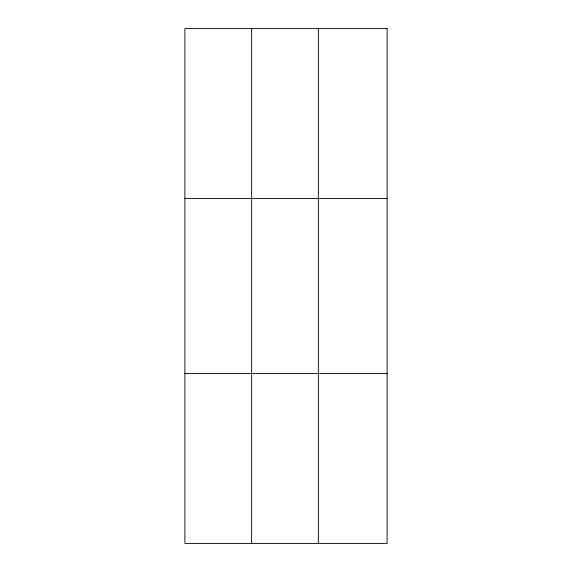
<?xml version="1.0" encoding="UTF-8"?>
<svg xmlns="http://www.w3.org/2000/svg" width="572" height="572" viewBox="0 0 572 572"><rect width="100%" height="100%" fill="white"/><g stroke="black" fill="none" stroke-linecap="round" stroke-linejoin="round"><path stroke-width="0.86" d="M251.623 28.6L251.623 543.4M318.354 28.6L318.354 543.4M184.892 198.484L387.108 198.484M184.892 373.516L387.108 373.516M387.108 28.6L387.108 543.4L184.892 543.4L184.892 28.6L387.108 28.6"/></g></svg>
